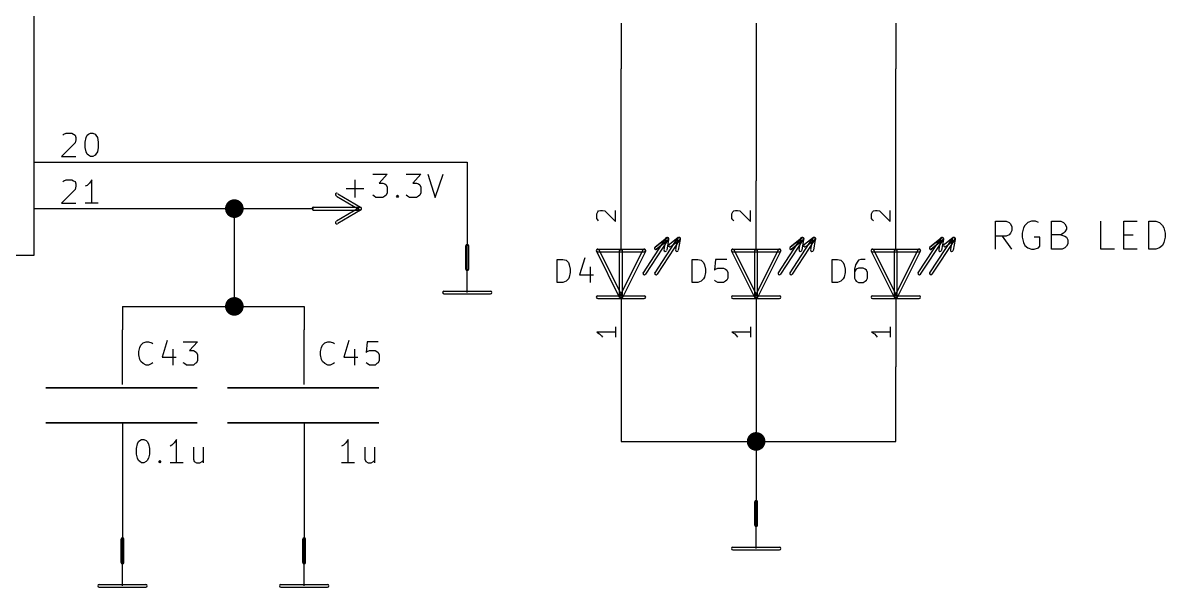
# Model space of a CAD drawing. Extents: x 12 to 829, y -582 to -12.
# Drawn here: x 358.8 to 421.1, y -194.6 to -163.9 of the extents above; entities that cross this region are included whole.
import ezdxf

# ---------------------------------------------------------------- set-up
doc = ezdxf.new("R2010")
doc.units = 0
doc.header["$MEASUREMENT"] = 0
doc.layers.add('BLACK', color=7, linetype='CONTINUOUS')

msp = doc.modelspace()

# ---------------------------------------------------------------- linework, layer by layer
at = {"layer": 'Black'}
for p, q in [((359.41, -176.53), (359.41, -35.56)), ((391.414, -163.881), (391.414, -166.37)), ((398.78, -163.881), (398.78, -166.37)), ((406.4, -163.881), (406.4, -166.37)), ((391.414, -172.466), (391.414, -166.37)), ((398.78, -166.37), (398.78, -172.466)), ((406.4, -172.466), (406.4, -166.37)), ((360.985, -169.977), (361.036, -169.926)), ((361.036, -169.926), (361.163, -169.875)), ((361.163, -169.875), (361.467, -169.875)), ((361.467, -169.875), (361.569, -169.926)), ((361.569, -169.926), (361.645, -169.977)), ((361.645, -169.977), (361.696, -170.104)), ((362.255, -170.104), (362.306, -169.977)), ((362.306, -169.977), (362.382, -169.926)), ((362.382, -169.926), (362.483, -169.875)), ((362.483, -169.875), (362.61, -169.875)), ((362.61, -169.875), (362.737, -169.926)), ((362.737, -169.926), (362.788, -169.977)), ((362.788, -169.977), (362.864, -170.104)), ((361.645, -170.409), (360.909, -171.145)), ((361.696, -170.231), (361.645, -170.409)), ((361.696, -170.104), (361.696, -170.231)), ((362.204, -170.358), (362.255, -170.104)), ((362.204, -170.663), (362.204, -170.358)), ((362.864, -170.104), (362.915, -170.358)), ((362.915, -170.358), (362.915, -170.663)), ((360.909, -171.145), (361.696, -171.145)), ((362.255, -170.891), (362.204, -170.663)), ((362.306, -171.018), (362.255, -170.891)), ((362.382, -171.069), (362.306, -171.018)), ((362.483, -171.145), (362.382, -171.069)), ((362.61, -171.145), (362.483, -171.145)), ((362.737, -171.069), (362.61, -171.145)), ((362.788, -171.018), (362.737, -171.069)), ((362.864, -170.891), (362.788, -171.018)), ((362.915, -170.663), (362.864, -170.891)), ((359.41, -171.45), (364.49, -171.45)), ((364.49, -171.45), (383.032, -171.45)), ((383.032, -171.45), (383.032, -176.022)), ((360.985, -172.517), (361.036, -172.466)), ((361.036, -172.466), (361.163, -172.415)), ((361.163, -172.415), (361.467, -172.415)), ((361.467, -172.415), (361.569, -172.466)), ((361.569, -172.466), (361.645, -172.517)), ((362.56, -172.415), (362.433, -172.593)), ((362.56, -173.685), (362.56, -172.415)), ((376.911, -173.38), (376.911, -172.415)), ((377.876, -172.11), (378.663, -172.11)), ((378.663, -172.11), (378.231, -172.593)), ((379.705, -172.11), (380.492, -172.11)), ((380.492, -172.11), (380.06, -172.593)), ((380.873, -172.11), (381.279, -173.38)), ((381.279, -173.38), (381.711, -172.11)), ((391.414, -176.276), (391.414, -172.466)), ((398.78, -176.276), (398.78, -172.466)), ((406.4, -176.276), (406.4, -172.466)), ((361.645, -172.949), (360.909, -173.685)), ((361.645, -172.517), (361.696, -172.644)), ((361.696, -172.771), (361.645, -172.949)), ((361.696, -172.644), (361.696, -172.771)), ((362.306, -172.72), (362.204, -172.771)), ((362.433, -172.593), (362.306, -172.72)), ((376.428, -172.898), (377.393, -172.898)), ((378.231, -172.593), (378.435, -172.593)), ((378.435, -172.593), (378.536, -172.644)), ((378.536, -172.644), (378.612, -172.695)), ((378.612, -172.695), (378.663, -172.822)), ((378.663, -173.126), (378.612, -173.253)), ((378.663, -172.822), (378.663, -173.126)), ((380.06, -172.593), (380.263, -172.593)), ((380.263, -172.593), (380.365, -172.644)), ((380.365, -172.644), (380.441, -172.695)), ((380.441, -172.695), (380.492, -172.822)), ((380.492, -173.126), (380.441, -173.253)), ((380.492, -172.822), (380.492, -173.126)), ((360.909, -173.685), (361.696, -173.685)), ((362.915, -173.685), (362.204, -173.685)), ((375.895, -173.304), (377.139, -174.041)), ((375.971, -173.177), (377.215, -173.914)), ((377.952, -173.304), (377.876, -173.253)), ((378.054, -173.38), (377.952, -173.304)), ((378.435, -173.38), (378.054, -173.38)), ((378.536, -173.304), (378.435, -173.38)), ((378.612, -173.253), (378.536, -173.304)), ((379.171, -173.304), (379.222, -173.253)), ((379.222, -173.38), (379.171, -173.304)), ((379.222, -173.253), (379.273, -173.304)), ((379.222, -173.253), (379.222, -173.38)), ((379.273, -173.304), (379.222, -173.38)), ((379.781, -173.304), (379.705, -173.253)), ((379.882, -173.38), (379.781, -173.304)), ((380.263, -173.38), (379.882, -173.38)), ((380.365, -173.304), (380.263, -173.38)), ((380.441, -173.253), (380.365, -173.304)), ((359.41, -173.99), (364.49, -173.99)), ((364.49, -173.99), (374.65, -173.99)), ((370.332, -179.324), (370.332, -173.99)), ((374.65, -173.914), (377.19, -173.914)), ((374.65, -174.066), (377.19, -174.066)), ((377.139, -173.939), (375.895, -174.676)), ((377.215, -174.066), (375.971, -174.803)), ((390.093, -174.269), (390.144, -174.168)), ((390.093, -174.523), (390.093, -174.269)), ((390.144, -174.168), (390.195, -174.117)), ((390.195, -174.117), (390.296, -174.092)), ((390.296, -174.092), (390.398, -174.092)), ((390.398, -174.092), (390.525, -174.117)), ((390.525, -174.117), (391.109, -174.701)), ((391.109, -174.701), (391.109, -174.092)), ((397.459, -174.269), (397.51, -174.168)), ((397.459, -174.523), (397.459, -174.269)), ((397.51, -174.168), (397.561, -174.117)), ((397.561, -174.117), (397.662, -174.092)), ((397.662, -174.092), (397.764, -174.092)), ((397.764, -174.092), (397.891, -174.117)), ((397.891, -174.117), (398.475, -174.701)), ((398.475, -174.701), (398.475, -174.092)), ((405.079, -174.269), (405.13, -174.168)), ((405.079, -174.523), (405.079, -174.269)), ((405.13, -174.168), (405.181, -174.117)), ((405.181, -174.117), (405.282, -174.092)), ((405.282, -174.092), (405.384, -174.092)), ((405.384, -174.092), (405.511, -174.117)), ((405.511, -174.117), (406.095, -174.701)), ((406.095, -174.701), (406.095, -174.092)), ((390.144, -174.6), (390.093, -174.523)), ((390.195, -174.65), (390.144, -174.6)), ((397.51, -174.6), (397.459, -174.523)), ((397.561, -174.65), (397.51, -174.6)), ((405.13, -174.6), (405.079, -174.523)), ((405.181, -174.65), (405.13, -174.6)), ((411.836, -176.2), (411.836, -174.676)), ((411.836, -174.676), (412.42, -174.676)), ((412.42, -174.676), (412.572, -174.752)), ((412.572, -174.752), (412.648, -174.828)), ((412.648, -174.828), (412.725, -174.981)), ((412.725, -174.981), (412.725, -175.184)), ((413.436, -174.904), (413.36, -175.031)), ((413.588, -174.752), (413.436, -174.904)), ((413.791, -174.676), (413.588, -174.752)), ((414.02, -174.676), (413.791, -174.676)), ((414.172, -174.752), (414.02, -174.676)), ((414.884, -176.2), (414.884, -174.676)), ((414.884, -174.676), (415.392, -174.676)), ((415.392, -174.676), (415.544, -174.752)), ((415.544, -174.752), (415.62, -174.828)), ((415.62, -174.828), (415.696, -174.981)), ((415.696, -174.981), (415.696, -175.108)), ((417.576, -176.2), (417.576, -174.676)), ((418.821, -176.2), (418.821, -174.676)), ((418.821, -174.676), (419.557, -174.676)), ((420.192, -176.2), (420.192, -174.676)), ((420.192, -174.676), (420.573, -174.676)), ((420.573, -174.676), (420.776, -174.752)), ((420.776, -174.752), (420.929, -174.904)), ((420.929, -174.904), (421.005, -175.031)), ((392.633, -177.495), (393.878, -175.59)), ((393.268, -177.495), (394.513, -175.59)), ((393.903, -175.59), (393.268, -176.098)), ((393.268, -176.098), (393.903, -175.59)), ((394.538, -175.565), (394.056, -175.946)), ((399.999, -177.495), (401.244, -175.59)), ((400.634, -177.495), (401.879, -175.59)), ((401.269, -175.59), (400.634, -176.098)), ((400.634, -176.098), (401.269, -175.59)), ((401.904, -175.565), (401.422, -175.946)), ((407.619, -177.495), (408.864, -175.59)), ((408.254, -177.495), (409.499, -175.59)), ((408.889, -175.59), (408.254, -176.098)), ((408.254, -176.098), (408.889, -175.59)), ((409.524, -175.565), (409.042, -175.946)), ((412.42, -175.489), (411.836, -175.489)), ((412.725, -176.2), (412.217, -175.489)), ((412.572, -175.412), (412.42, -175.489)), ((412.648, -175.336), (412.572, -175.412)), ((412.725, -175.184), (412.648, -175.336)), ((413.36, -175.031), (413.283, -175.336)), ((413.283, -175.336), (413.283, -175.539)), ((413.283, -175.539), (413.36, -175.844)), ((414.249, -175.539), (413.944, -175.539)), ((414.249, -176.047), (414.249, -175.539)), ((415.392, -175.412), (414.884, -175.412)), ((415.544, -175.336), (415.392, -175.412)), ((415.392, -175.412), (415.62, -175.489)), ((415.62, -175.26), (415.544, -175.336)), ((415.696, -175.108), (415.62, -175.26)), ((415.62, -175.489), (415.696, -175.539)), ((415.696, -175.539), (415.773, -175.692)), ((418.821, -175.412), (419.329, -175.412)), ((421.005, -175.031), (421.081, -175.336)), ((421.081, -175.539), (421.005, -175.844)), ((421.081, -175.336), (421.081, -175.539)), ((382.956, -177.292), (382.956, -176.022)), ((383.032, -178.562), (383.032, -176.022)), ((383.108, -177.292), (383.108, -176.022)), ((390.144, -176.2), (392.684, -176.2)), ((391.49, -178.791), (390.22, -176.251)), ((392.608, -176.251), (391.338, -178.791)), ((392.76, -177.571), (394.005, -175.666)), ((393.979, -175.692), (393.344, -176.2)), ((393.344, -176.2), (393.979, -175.692)), ((393.395, -177.571), (394.64, -175.666)), ((393.852, -175.641), (393.751, -176.225)), ((394.005, -175.666), (393.903, -176.251)), ((394.614, -175.692), (394.132, -176.073)), ((394.487, -175.641), (394.386, -176.225)), ((394.64, -175.666), (394.538, -176.251)), ((397.51, -176.2), (400.05, -176.2)), ((398.856, -178.791), (397.586, -176.251)), ((399.974, -176.251), (398.704, -178.791)), ((400.126, -177.571), (401.371, -175.666)), ((401.345, -175.692), (400.71, -176.2)), ((400.71, -176.2), (401.345, -175.692)), ((400.761, -177.571), (402.006, -175.666)), ((401.218, -175.641), (401.117, -176.225)), ((401.371, -175.666), (401.269, -176.251)), ((401.98, -175.692), (401.498, -176.073)), ((401.853, -175.641), (401.752, -176.225)), ((402.006, -175.666), (401.904, -176.251)), ((405.13, -176.2), (407.67, -176.2)), ((406.476, -178.791), (405.206, -176.251)), ((407.594, -176.251), (406.324, -178.791)), ((407.746, -177.571), (408.991, -175.666)), ((408.965, -175.692), (408.33, -176.2)), ((408.33, -176.2), (408.965, -175.692)), ((408.381, -177.571), (409.626, -175.666)), ((408.838, -175.641), (408.737, -176.225)), ((408.991, -175.666), (408.889, -176.251)), ((409.6, -175.692), (409.118, -176.073)), ((409.473, -175.641), (409.372, -176.225)), ((409.626, -175.666), (409.524, -176.251)), ((413.36, -175.844), (413.436, -175.997)), ((413.436, -175.997), (413.588, -176.124)), ((413.588, -176.124), (413.791, -176.2)), ((413.791, -176.2), (413.944, -176.2)), ((413.944, -176.2), (414.172, -176.124)), ((414.172, -176.124), (414.249, -176.047)), ((415.468, -176.2), (414.884, -176.2)), ((415.62, -176.124), (415.468, -176.2)), ((415.696, -176.047), (415.62, -176.124)), ((415.773, -175.92), (415.696, -176.047)), ((415.773, -175.692), (415.773, -175.92)), ((418.313, -176.2), (417.576, -176.2)), ((419.557, -176.2), (418.821, -176.2)), ((420.573, -176.2), (420.192, -176.2)), ((420.776, -176.124), (420.573, -176.2)), ((420.929, -175.997), (420.776, -176.124)), ((421.005, -175.844), (420.929, -175.997)), ((267.97, -176.53), (359.41, -176.53)), ((387.934, -178.029), (387.934, -176.759)), ((387.934, -176.759), (388.239, -176.759)), ((388.239, -176.759), (388.417, -176.809)), ((388.417, -176.809), (388.544, -176.936)), ((389.433, -176.682), (389.153, -177.597)), ((391.338, -178.841), (390.068, -176.301)), ((390.144, -176.352), (392.684, -176.352)), ((391.338, -178.816), (391.338, -176.276)), ((391.49, -178.816), (391.49, -176.276)), ((392.76, -176.301), (391.49, -178.841)), ((395.3, -178.029), (395.3, -176.759)), ((395.3, -176.759), (395.605, -176.759)), ((395.605, -176.759), (395.783, -176.809)), ((395.783, -176.809), (395.91, -176.936)), ((396.57, -176.759), (396.519, -177.343)), ((397.18, -176.759), (396.57, -176.759)), ((398.704, -178.841), (397.434, -176.301)), ((397.51, -176.352), (400.05, -176.352)), ((398.704, -178.816), (398.704, -176.276)), ((398.856, -178.816), (398.856, -176.276)), ((400.126, -176.301), (398.856, -178.841)), ((402.92, -178.029), (402.92, -176.759)), ((402.92, -176.759), (403.225, -176.759)), ((403.225, -176.759), (403.403, -176.809)), ((403.403, -176.809), (403.53, -176.936)), ((404.317, -176.86), (404.19, -177.063)), ((404.368, -176.809), (404.317, -176.86)), ((404.495, -176.759), (404.368, -176.809)), ((404.724, -176.759), (404.495, -176.759)), ((406.324, -178.841), (405.054, -176.301)), ((405.13, -176.352), (407.67, -176.352)), ((406.324, -178.816), (406.324, -176.276)), ((406.476, -178.816), (406.476, -176.276)), ((407.746, -176.301), (406.476, -178.841)), ((388.544, -176.936), (388.595, -177.063)), ((388.595, -177.063), (388.645, -177.292)), ((388.645, -177.47), (388.595, -177.724)), ((388.645, -177.292), (388.645, -177.47)), ((389.738, -177.165), (389.738, -178.029)), ((395.91, -176.936), (395.961, -177.063)), ((395.961, -177.063), (396.011, -177.292)), ((396.011, -177.47), (395.961, -177.724)), ((396.011, -177.292), (396.011, -177.47)), ((396.519, -177.343), (396.57, -177.292)), ((396.57, -177.292), (396.697, -177.241)), ((396.697, -177.241), (397.002, -177.241)), ((397.002, -177.241), (397.104, -177.292)), ((397.104, -177.292), (397.18, -177.343)), ((397.18, -177.343), (397.231, -177.47)), ((397.231, -177.47), (397.231, -177.775)), ((403.53, -176.936), (403.581, -177.063)), ((403.581, -177.063), (403.631, -177.292)), ((403.631, -177.47), (403.581, -177.724)), ((403.631, -177.292), (403.631, -177.47)), ((404.19, -177.063), (404.139, -177.292)), ((404.139, -177.292), (404.139, -177.775)), ((404.19, -177.343), (404.139, -177.47)), ((404.241, -177.292), (404.19, -177.343)), ((404.368, -177.241), (404.241, -177.292)), ((404.622, -177.241), (404.368, -177.241)), ((404.724, -177.292), (404.622, -177.241)), ((404.8, -177.343), (404.724, -177.292)), ((404.851, -177.47), (404.8, -177.343)), ((404.851, -177.775), (404.851, -177.47)), ((388.239, -178.029), (387.934, -178.029)), ((388.417, -177.952), (388.239, -178.029)), ((388.544, -177.825), (388.417, -177.952)), ((388.595, -177.724), (388.544, -177.825)), ((389.153, -177.597), (389.915, -177.597)), ((395.605, -178.029), (395.3, -178.029)), ((395.783, -177.952), (395.605, -178.029)), ((395.91, -177.825), (395.783, -177.952)), ((395.961, -177.724), (395.91, -177.825)), ((396.57, -177.952), (396.519, -177.902)), ((396.697, -178.029), (396.57, -177.952)), ((397.002, -178.029), (396.697, -178.029)), ((397.104, -177.952), (397.002, -178.029)), ((397.18, -177.902), (397.104, -177.952)), ((397.231, -177.775), (397.18, -177.902)), ((403.225, -178.029), (402.92, -178.029)), ((403.403, -177.952), (403.225, -178.029)), ((403.53, -177.825), (403.403, -177.952)), ((403.581, -177.724), (403.53, -177.825)), ((404.139, -177.775), (404.19, -177.902)), ((404.19, -177.902), (404.241, -177.952)), ((404.241, -177.952), (404.368, -178.029)), ((404.368, -178.029), (404.622, -178.029)), ((404.622, -178.029), (404.724, -177.952)), ((404.724, -177.952), (404.8, -177.902)), ((404.8, -177.902), (404.851, -177.775)), ((381.762, -178.486), (384.302, -178.486)), ((381.762, -178.638), (384.302, -178.638)), ((390.144, -178.74), (392.684, -178.74)), ((397.51, -178.74), (400.05, -178.74)), ((405.13, -178.74), (407.67, -178.74)), ((364.236, -179.324), (374.142, -179.324)), ((364.236, -179.324), (364.236, -180.594)), ((374.142, -179.324), (374.142, -180.594)), ((390.144, -178.892), (392.684, -178.892)), ((391.414, -178.816), (391.414, -182.626)), ((397.51, -178.892), (400.05, -178.892)), ((398.78, -178.816), (398.78, -182.626)), ((405.13, -178.892), (407.67, -178.892)), ((406.4, -178.816), (406.4, -182.626)), ((364.236, -183.591), (364.236, -180.594)), ((374.142, -183.591), (374.142, -180.594)), ((391.109, -180.442), (391.109, -181)), ((398.475, -180.442), (398.475, -181)), ((406.095, -180.442), (406.095, -181)), ((366.674, -181.178), (366.395, -182.093)), ((376.58, -181.178), (376.301, -182.093)), ((391.109, -180.721), (390.093, -180.721)), ((390.093, -180.721), (390.246, -180.823)), ((390.246, -180.823), (390.347, -180.924)), ((390.347, -180.924), (390.398, -181)), ((398.475, -180.721), (397.459, -180.721)), ((397.459, -180.721), (397.612, -180.823)), ((397.612, -180.823), (397.713, -180.924)), ((397.713, -180.924), (397.764, -181)), ((406.095, -180.721), (405.079, -180.721)), ((405.079, -180.721), (405.232, -180.823)), ((405.232, -180.823), (405.333, -180.924)), ((405.333, -180.924), (405.384, -181)), ((365.125, -181.788), (365.176, -181.559)), ((365.125, -181.966), (365.125, -181.788)), ((365.176, -181.559), (365.227, -181.432)), ((365.227, -181.432), (365.354, -181.305)), ((365.354, -181.305), (365.531, -181.254)), ((365.531, -181.254), (365.658, -181.254)), ((365.658, -181.254), (365.836, -181.305)), ((365.836, -181.305), (365.887, -181.356)), ((366.979, -181.661), (366.979, -182.524)), ((367.538, -181.254), (368.325, -181.254)), ((368.325, -181.254), (367.894, -181.737)), ((367.894, -181.737), (368.097, -181.737)), ((368.097, -181.737), (368.198, -181.788)), ((368.198, -181.788), (368.275, -181.839)), ((368.275, -181.839), (368.325, -181.966)), ((375.031, -181.788), (375.082, -181.559)), ((375.031, -181.966), (375.031, -181.788)), ((375.082, -181.559), (375.133, -181.432)), ((375.133, -181.432), (375.26, -181.305)), ((375.26, -181.305), (375.437, -181.254)), ((375.437, -181.254), (375.564, -181.254)), ((375.564, -181.254), (375.742, -181.305)), ((375.742, -181.305), (375.793, -181.356)), ((376.885, -181.661), (376.885, -182.524)), ((377.571, -181.254), (377.52, -181.839)), ((377.52, -181.839), (377.571, -181.788)), ((378.181, -181.254), (377.571, -181.254)), ((377.571, -181.788), (377.698, -181.737)), ((377.698, -181.737), (378.003, -181.737)), ((378.003, -181.737), (378.104, -181.788)), ((378.104, -181.788), (378.181, -181.839)), ((378.181, -181.839), (378.231, -181.966)), ((365.176, -182.22), (365.125, -181.966)), ((365.227, -182.321), (365.176, -182.22)), ((365.354, -182.448), (365.227, -182.321)), ((365.531, -182.524), (365.354, -182.448)), ((365.836, -182.448), (365.658, -182.524)), ((365.887, -182.397), (365.836, -182.448)), ((366.395, -182.093), (367.157, -182.093)), ((367.614, -182.448), (367.538, -182.397)), ((367.716, -182.524), (367.614, -182.448)), ((368.198, -182.448), (368.097, -182.524)), ((368.275, -182.397), (368.198, -182.448)), ((368.325, -182.27), (368.275, -182.397)), ((368.325, -181.966), (368.325, -182.27)), ((375.082, -182.22), (375.031, -181.966)), ((375.133, -182.321), (375.082, -182.22)), ((375.26, -182.448), (375.133, -182.321)), ((375.437, -182.524), (375.26, -182.448)), ((375.742, -182.448), (375.564, -182.524)), ((375.793, -182.397), (375.742, -182.448)), ((376.301, -182.093), (377.063, -182.093)), ((377.571, -182.448), (377.52, -182.397)), ((377.698, -182.524), (377.571, -182.448)), ((378.104, -182.448), (378.003, -182.524)), ((378.181, -182.397), (378.104, -182.448)), ((378.231, -182.27), (378.181, -182.397)), ((378.231, -181.966), (378.231, -182.27)), ((365.658, -182.524), (365.531, -182.524)), ((368.097, -182.524), (367.716, -182.524)), ((375.564, -182.524), (375.437, -182.524)), ((378.003, -182.524), (377.698, -182.524)), ((391.414, -182.626), (391.414, -186.69)), ((398.78, -182.626), (398.78, -189.992)), ((406.4, -186.69), (406.4, -182.626)), ((368.3, -183.769), (360.045, -183.769)), ((360.045, -183.769), (368.3, -183.769)), ((378.206, -183.769), (369.951, -183.769)), ((369.951, -183.769), (378.206, -183.769)), ((360.045, -185.674), (368.3, -185.674)), ((368.3, -185.674), (360.045, -185.674)), ((364.236, -185.725), (364.236, -188.722)), ((369.951, -185.674), (378.206, -185.674)), ((378.206, -185.674), (369.951, -185.674)), ((374.142, -185.725), (374.142, -188.722)), ((364.998, -187.071), (365.049, -186.817)), ((365.049, -186.817), (365.1, -186.69)), ((365.1, -186.69), (365.176, -186.639)), ((365.176, -186.639), (365.277, -186.588)), ((365.277, -186.588), (365.404, -186.588)), ((365.404, -186.588), (365.531, -186.639)), ((365.531, -186.639), (365.582, -186.69)), ((365.582, -186.69), (365.658, -186.817)), ((365.658, -186.817), (365.709, -187.071)), ((367.055, -186.766), (366.928, -186.893)), ((367.182, -186.588), (367.055, -186.766)), ((367.182, -187.858), (367.182, -186.588)), ((376.403, -186.766), (376.276, -186.893)), ((376.53, -186.588), (376.403, -186.766)), ((376.53, -187.858), (376.53, -186.588)), ((391.414, -186.69), (406.4, -186.69)), ((364.998, -187.376), (364.998, -187.071)), ((365.049, -187.604), (364.998, -187.376)), ((365.709, -187.376), (365.658, -187.604)), ((365.709, -187.071), (365.709, -187.376)), ((366.928, -186.893), (366.827, -186.944)), ((368.097, -186.995), (368.097, -187.655)), ((368.63, -186.995), (368.63, -187.858)), ((376.276, -186.893), (376.174, -186.944)), ((377.444, -186.995), (377.444, -187.655)), ((377.977, -186.995), (377.977, -187.858)), ((365.1, -187.731), (365.049, -187.604)), ((365.176, -187.782), (365.1, -187.731)), ((365.277, -187.858), (365.176, -187.782)), ((365.404, -187.858), (365.277, -187.858)), ((365.531, -187.782), (365.404, -187.858)), ((365.582, -187.731), (365.531, -187.782)), ((365.658, -187.604), (365.582, -187.731)), ((366.217, -187.782), (366.268, -187.731)), ((366.268, -187.858), (366.217, -187.782)), ((366.268, -187.731), (366.319, -187.782)), ((366.268, -187.731), (366.268, -187.858)), ((366.319, -187.782), (366.268, -187.858)), ((367.538, -187.858), (366.827, -187.858)), ((368.097, -187.655), (368.148, -187.782)), ((368.148, -187.782), (368.275, -187.858)), ((368.275, -187.858), (368.452, -187.858)), ((368.452, -187.858), (368.579, -187.782)), ((368.579, -187.782), (368.63, -187.731)), ((376.885, -187.858), (376.174, -187.858)), ((377.444, -187.655), (377.495, -187.782)), ((377.495, -187.782), (377.622, -187.858)), ((377.622, -187.858), (377.8, -187.858)), ((377.8, -187.858), (377.927, -187.782)), ((377.927, -187.782), (377.977, -187.731)), ((364.236, -188.722), (364.236, -192.024)), ((374.142, -188.722), (374.142, -192.024)), ((398.704, -191.262), (398.704, -189.992)), ((398.78, -192.532), (398.78, -189.992)), ((398.856, -191.262), (398.856, -189.992)), ((364.16, -193.294), (364.16, -192.024)), ((364.236, -194.564), (364.236, -192.024)), ((364.312, -193.294), (364.312, -192.024)), ((374.066, -193.294), (374.066, -192.024)), ((374.142, -194.564), (374.142, -192.024)), ((374.218, -193.294), (374.218, -192.024)), ((397.51, -192.456), (400.05, -192.456)), ((397.51, -192.608), (400.05, -192.608)), ((362.966, -194.488), (365.506, -194.488)), ((362.966, -194.64), (365.506, -194.64)), ((372.872, -194.488), (375.412, -194.488)), ((372.872, -194.64), (375.412, -194.64))]:
    msp.add_line(p, q, dxfattribs=at)
at = {"layer": 'Black', "const_width": 0.508}
for points in [[(370.078, -173.99, 1), (370.586, -173.99, 1)], [(370.078, -179.324, 1), (370.586, -179.324, 1)], [(398.526, -186.69, 1), (399.034, -186.69, 1)]]:
    msp.add_lwpolyline(points, format="xyb", close=True, dxfattribs=at)
at = {"layer": 'Black'}
for centre, start, end in [((375.92, -173.228), 59.0362, 239.036), ((374.65, -173.99), 90, 270), ((377.19, -173.99), 300.964, 480.964), ((377.19, -173.99), 239.036, 419.036), ((377.19, -173.99), 270, 450), ((375.92, -174.752), 480.964, 660.964), ((393.929, -175.641), 348.69, 528.69), ((393.929, -175.641), 308.66, 488.66), ((393.929, -175.641), 308.66, 488.66), ((393.954, -175.641), 326.31, 506.31), ((394.564, -175.641), 348.69, 528.69), ((394.589, -175.641), 326.31, 506.31), ((394.589, -175.641), 306.87, 486.87), ((401.295, -175.641), 348.69, 528.69), ((401.295, -175.641), 308.66, 488.66), ((401.295, -175.641), 308.66, 488.66), ((401.32, -175.641), 326.31, 506.31), ((401.93, -175.641), 348.69, 528.69), ((401.955, -175.641), 326.31, 506.31), ((401.955, -175.641), 306.87, 486.87), ((408.915, -175.641), 348.69, 528.69), ((408.915, -175.641), 308.66, 488.66), ((408.915, -175.641), 308.66, 488.66), ((408.94, -175.641), 326.31, 506.31), ((409.55, -175.641), 348.69, 528.69), ((409.575, -175.641), 326.31, 506.31), ((409.575, -175.641), 306.87, 486.87), ((383.032, -176.022), 360, 540), ((390.144, -176.276), 386.565, 566.565), ((390.144, -176.276), 90, 270), ((391.414, -176.276), 360, 540), ((392.684, -176.276), 333.435, 513.435), ((392.684, -176.276), 270, 450), ((393.319, -176.149), 488.66, 668.66), ((393.319, -176.149), 128.66, 308.66), ((393.827, -176.251), 528.69, 708.69), ((394.081, -175.997), 486.87, 666.87), ((394.462, -176.251), 528.69, 708.69), ((397.51, -176.276), 386.565, 566.565), ((397.51, -176.276), 90, 270), ((398.78, -176.276), 360, 540), ((400.05, -176.276), 333.435, 513.435), ((400.05, -176.276), 270, 450), ((400.685, -176.149), 488.66, 668.66), ((400.685, -176.149), 128.66, 308.66), ((401.193, -176.251), 528.69, 708.69), ((401.447, -175.997), 486.87, 666.87), ((401.828, -176.251), 528.69, 708.69), ((405.13, -176.276), 386.565, 566.565), ((405.13, -176.276), 90, 270), ((406.4, -176.276), 360, 540), ((407.67, -176.276), 333.435, 513.435), ((407.67, -176.276), 270, 450), ((408.305, -176.149), 488.66, 668.66), ((408.305, -176.149), 128.66, 308.66), ((408.813, -176.251), 528.69, 708.69), ((409.067, -175.997), 486.87, 666.87), ((409.448, -176.251), 528.69, 708.69), ((383.032, -177.292), 180, 360), ((392.684, -177.521), 146.31, 326.31), ((393.319, -177.521), 146.31, 326.31), ((400.05, -177.521), 146.31, 326.31), ((400.685, -177.521), 146.31, 326.31), ((407.67, -177.521), 146.31, 326.31), ((408.305, -177.521), 146.31, 326.31), ((381.762, -178.562), 90, 270), ((384.302, -178.562), 270, 450), ((390.144, -178.816), 90, 270), ((392.684, -178.816), 270, 450), ((397.51, -178.816), 90, 270), ((400.05, -178.816), 270, 450), ((405.13, -178.816), 90, 270), ((407.67, -178.816), 270, 450), ((391.414, -178.816), 513.435, 693.435), ((391.414, -178.816), 180, 360), ((391.414, -178.816), 206.565, 386.565), ((398.78, -178.816), 513.435, 693.435), ((398.78, -178.816), 180, 360), ((398.78, -178.816), 206.565, 386.565), ((406.4, -178.816), 513.435, 693.435), ((406.4, -178.816), 180, 360), ((406.4, -178.816), 206.565, 386.565), ((398.78, -189.992), 360, 540), ((398.78, -191.262), 180, 360), ((364.236, -192.024), 360, 540), ((374.142, -192.024), 360, 540), ((397.51, -192.532), 90, 270), ((400.05, -192.532), 270, 450), ((364.236, -193.294), 180, 360), ((374.142, -193.294), 180, 360), ((362.966, -194.564), 90, 270), ((365.506, -194.564), 270, 450), ((372.872, -194.564), 90, 270), ((375.412, -194.564), 270, 450)]:
    msp.add_arc(centre, 0.0762, start, end, dxfattribs=at)

doc.saveas('drawing.dxf')
